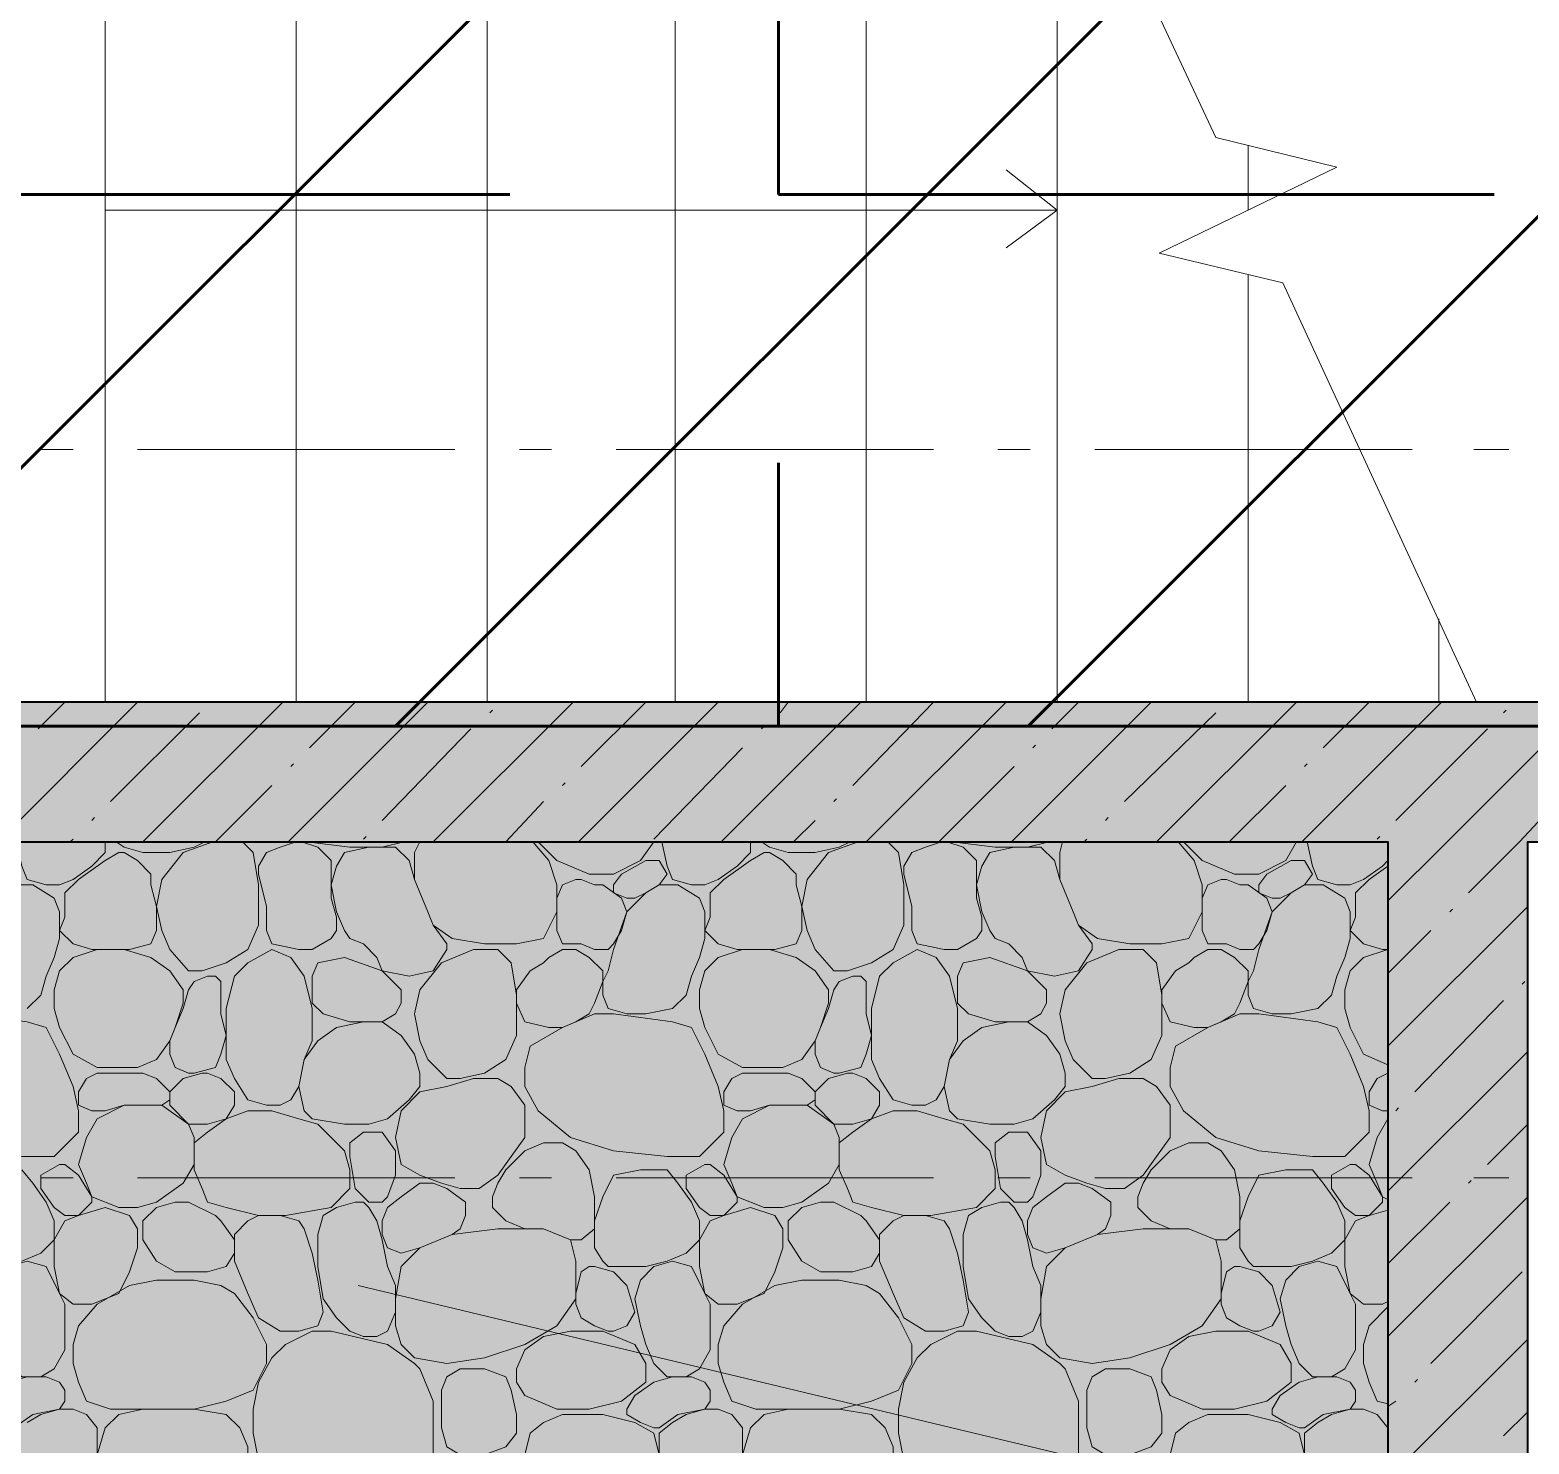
# Model space of a CAD drawing. Header units: millimetres. Extents: x -164500 to 426394, y -23753 to 102118.
# Drawn here: x -60790 to -58428, y 17157 to 19386 of the extents above; entities that cross this region are included whole.
import ezdxf

# ---------------------------------------------------------------- set-up
doc = ezdxf.new("R2010")
doc.units = ezdxf.units.MM
doc.layers.add('183 стяжка подвал', color=160, linetype='Continuous', lineweight=60)
doc.layers.add('414 скб подвал', color=160, linetype='Continuous', lineweight=60)
doc.layers.add('PDF _Геометрия', color=7, linetype='Continuous', true_color=0x1f1f1f)
doc.layers.add('PDF _Сплошная заливка', color=7, linetype='Continuous', true_color=0xffffff)
doc.linetypes.add('зигзаг', pattern='A,0.00254,-5.08,[131,ltypeshp.shx,S=5.08,R=0,X=-5.08,Y=0],-10.16,[131,ltypeshp.shx,S=5.08,R=180,X=5.08,Y=0],-5.08', length=20.32254)

msp = doc.modelspace()

# ---------------------------------------------------------------- hatches: boundary and pattern name
at = {"layer": '183 стяжка подвал'}
h = msp.add_hatch(dxfattribs=at)
h.set_pattern_fill('ANSI31', color=256, scale=222)
h.set_pattern_definition([(45, (205553.1, 26879), (-498.4042, 498.4042), [])])
h.paths.add_polyline_path([(-55566.224, 21728.394), (-61573.359, 21728.394), (-61573.359, 18288.484), (-55566.224, 18288.484)])
h.paths.add_polyline_path([(-61103.125, 19902.53), (-61103.125, 20152.475), (-57070.143, 20152.475), (-57070.143, 19902.53)], flags=16)
at = {"layer": '414 скб подвал'}
h = msp.add_hatch(dxfattribs=at)
h.set_pattern_fill('ANGLE', color=256, scale=222)
h.set_pattern_definition([(0, (205553.1, 26879), (0, 1550.67), [1127.76, -422.91]), (90, (205553.1, 26879), (-1550.67, 9e-14), [1127.76, -422.91])])
h.paths.add_polyline_path([(-55566.224, 21728.394), (-61573.359, 21728.394), (-61573.359, 18288.484), (-55566.224, 18288.484)])
h.paths.add_polyline_path([(-61103.125, 19902.53), (-61103.125, 20152.475), (-57070.143, 20152.475), (-57070.143, 19902.53)], flags=16)
at = {"layer": 'PDF _Сплошная заливка', "linetype": 'зигзаг', "transparency": 33554559}
h = msp.add_hatch(color=256, dxfattribs=at)
h.paths.add_polyline_path([(-61353.069, 16403.311), (-58650.282, 16403.311), (-58650.282, 18106.321), (-61353.069, 18106.321)])
h.paths.add_polyline_path([(-114027.763, 11933.968), (-114027.763, 14632.519), (-115730.773, 14632.519), (-115730.773, 11933.968)])

# ---------------------------------------------------------------- linework, layer by layer
at = {"layer": '183 стяжка подвал'}
msp.add_lwpolyline([(-61573.359, 18288.484), (-55566.224, 18288.484), (-55566.224, 21728.394), (-61573.359, 21728.394)], close=True, dxfattribs=at)
at = {"layer": 'PDF _Геометрия', "color": 7, "lineweight": 40}
msp.add_lwpolyline([(-63094.206, 21728.394), (-55566.224, 21728.394), (-55566.224, 18326.611), (-61353.069, 18326.611), (-61573.359, 18326.611), (-61573.359, 14191.94), (-61670.795, 14191.94), (-61670.795, 13971.65), (-61353.069, 13971.65), (-61353.069, 14191.94), (-61353.069, 16183.021), (-57650.505, 16183.021), (-57650.505, 15784.805), (-57430.215, 15784.805), (-57430.215, 16183.021), (-57430.215, 16403.311), (-58429.992, 16403.311), (-58429.992, 18106.321), (-55345.934, 18106.321), (-55345.934, 18326.611), (-55345.934, 21728.394), (-53448.052, 21728.394), (-50592.757, 21728.394)], dxfattribs=at)
at = {"layer": 'PDF _Геометрия', "color": 7, "lineweight": 9}
for points in [[(-59772.913, 18326.611), (-60069.457, 18326.611), (-60069.457, 19877.112), (-60069.457, 18326.611), (-60370.238, 18326.611), (-60671.018, 18326.611), (-60671.018, 19877.112), (-60370.238, 19877.112), (-60069.457, 19877.112), (-59772.913, 19877.112), (-59472.133, 19877.112), (-59230.661, 19877.112), (-58921.408, 19216.243), (-58730.773, 19169.643), (-59010.371, 19034.08), (-58815.5, 18987.48), (-58510.483, 18326.611), (-58569.792, 18326.611), (-58870.572, 18326.611), (-59171.352, 18326.611), (-59472.133, 18326.611)], [(-60370.238, 18326.611), (-60370.238, 19877.112)], [(-59772.913, 18326.611), (-59772.913, 19877.112)], [(-59472.133, 18326.611), (-59472.133, 19877.112)], [(-59171.352, 18326.611), (-59171.352, 19745.786)], [(-58870.572, 19101.861), (-58870.572, 19203.534)], [(-58870.572, 18326.611), (-58870.572, 19000.189)], [(-58569.792, 18326.611), (-58569.792, 18457.937)]]:
    msp.add_lwpolyline(points, close=True, dxfattribs=at)
for points in [[(-60671.018, 19877.112), (-60671.018, 18326.611)], [(-59171.352, 19101.861), (-59251.843, 19165.407)], [(-60671.018, 19101.861), (-60370.238, 19101.861), (-60069.457, 19101.861), (-59772.913, 19101.861), (-59472.133, 19101.861), (-59171.352, 19101.861), (-59251.843, 19042.553)], [(-60772.69, 18724.827), (-60721.854, 18724.827)], [(-60620.182, 18724.827), (-60120.293, 18724.827)], [(-60018.621, 18724.827), (-59967.785, 18724.827)], [(-59866.113, 18724.827), (-59366.224, 18724.827)], [(-59264.552, 18724.827), (-59213.716, 18724.827)], [(-59112.044, 18724.827), (-58612.155, 18724.827)], [(-58514.719, 18724.827), (-58459.647, 18724.827)], [(-60772.69, 17576.778), (-60721.854, 17576.778)], [(-60620.182, 17576.778), (-60120.293, 17576.778)], [(-60018.621, 17576.778), (-59967.785, 17576.778)], [(-59866.113, 17576.778), (-59366.224, 17576.778)], [(-59264.552, 17576.778), (-59213.716, 17576.778)], [(-59112.044, 17576.778), (-58612.155, 17576.778)], [(-58514.719, 17576.778), (-58459.647, 17576.778)], [(-60272.802, 17407.324), (-58294.429, 16932.854), (-58052.958, 16932.854)]]:
    msp.add_lwpolyline(points, dxfattribs=at)
at = {"layer": 'PDF _Геометрия', "lineweight": 9}
for points in [[(-60840.472, 18106.321), (-60620.182, 18326.611)], [(-60776.926, 18284.247), (-60734.563, 18326.611)], [(-60662.545, 18169.866), (-60522.746, 18309.665)], [(-60611.709, 18106.321), (-60391.419, 18326.611)], [(-60382.947, 18106.321), (-60162.657, 18326.611)], [(-60349.056, 18254.593), (-60277.038, 18326.611)], [(-60154.184, 18106.321), (-59933.894, 18326.611)], [(-60065.221, 18309.665), (-60060.984, 18313.902)], [(-59925.421, 18106.321), (-59705.132, 18326.611)], [(-59921.185, 18224.938), (-59819.513, 18326.611)], [(-59700.895, 18106.321), (-59480.605, 18326.611)], [(-59607.696, 18309.665), (-59594.987, 18326.611)], [(-59493.314, 18195.284), (-59366.224, 18326.611)], [(-59472.133, 18106.321), (-59251.843, 18326.611)], [(-59243.37, 18106.321), (-59023.08, 18326.611)], [(-59179.825, 18284.247), (-59137.462, 18326.611)], [(-59065.444, 18169.866), (-58921.408, 18309.665)], [(-59014.608, 18106.321), (-58794.318, 18326.611)], [(-58785.845, 18106.321), (-58565.555, 18326.611)], [(-58751.954, 18254.593), (-58679.937, 18326.611)], [(-58650.282, 18013.121), (-58557.083, 18106.321), (-58336.793, 18326.611)], [(-58468.119, 18309.665), (-58463.883, 18313.902)], [(-60234.675, 18140.212), (-60094.875, 18284.247)], [(-59637.35, 18284.247), (-59633.114, 18288.484)], [(-58637.573, 18140.212), (-58493.537, 18284.247)], [(-59209.479, 18254.593), (-59205.243, 18258.829)], [(-59806.804, 18110.557), (-59667.005, 18254.593)], [(-60378.71, 18224.938), (-60374.474, 18229.175)], [(-59357.751, 18106.321), (-59239.134, 18224.938)], [(-58781.609, 18224.938), (-58777.372, 18229.175)], [(-60497.328, 18106.321), (-60408.365, 18195.284)], [(-59950.84, 18195.284), (-59946.603, 18199.52)], [(-58900.226, 18106.321), (-58811.263, 18195.284)], [(-60039.803, 18106.321), (-59980.494, 18169.866)], [(-59522.969, 18169.866), (-59518.733, 18174.102)], [(-58523.192, 18025.83), (-58442.701, 18106.321), (-58383.392, 18169.866)], [(-60692.2, 18140.212), (-60687.963, 18144.448)], [(-59586.514, 18106.321), (-59552.623, 18140.212)], [(-59095.098, 18140.212), (-59090.862, 18144.448)], [(-60264.329, 18110.557), (-60260.093, 18114.793)], [(-58667.228, 18110.557), (-58662.991, 18114.793)], [(-60726.09, 18106.321), (-60721.854, 18110.557)], [(-59128.989, 18106.321), (-59124.753, 18110.557)], [(-58650.282, 17784.359), (-58429.992, 18004.649)], [(-58552.846, 17996.176), (-58548.61, 18000.412)], [(-58650.282, 17898.74), (-58582.501, 17966.521)], [(-58438.465, 17881.795), (-58434.229, 17886.031)], [(-58607.919, 17712.341), (-58468.119, 17856.377)], [(-58650.282, 17555.596), (-58429.992, 17775.886)], [(-58637.573, 17682.686), (-58633.337, 17686.923)], [(-58493.537, 17597.96), (-58429.992, 17661.505)], [(-58523.192, 17568.305), (-58518.955, 17572.542)], [(-58650.282, 17326.834), (-58429.992, 17547.123)], [(-58650.282, 17441.215), (-58552.846, 17538.651)], [(-58582.501, 17284.47), (-58438.465, 17428.506)], [(-58650.282, 17102.307), (-58429.992, 17322.597)], [(-58607.919, 17254.816), (-58603.682, 17259.052)], [(-58650.282, 17216.689), (-58637.573, 17225.161)], [(-58468.119, 17170.089), (-58429.992, 17208.216)]]:
    msp.add_lwpolyline(points, dxfattribs=at)
at = {"layer": 'PDF _Геометрия', "color": 7, "lineweight": 40}
msp.add_lwpolyline([(-61353.069, 18106.321), (-58650.282, 18106.321), (-58650.282, 16403.311), (-61353.069, 16403.311)], close=True, dxfattribs=at)
at = {"layer": 'PDF _Геометрия', "color": 7, "lineweight": 30}
msp.add_lwpolyline([(-61353.069, 16403.311), (-58650.282, 16403.311), (-58650.282, 18106.321), (-61353.069, 18106.321)], close=True, dxfattribs=at)
at = {"layer": 'PDF _Геометрия', "color": 251, "lineweight": 9, "true_color": 0x686868}
for points in [[(-60671.018, 18106.321), (-60671.018, 18097.848), (-60671.018, 18089.375), (-60692.2, 18068.194), (-60721.854, 18047.012), (-60743.036, 18038.539), (-60764.217, 18038.539), (-60793.872, 18047.012), (-60802.345, 18068.194), (-60810.817, 18106.321)], [(-60514.273, 18106.321), (-60531.219, 18097.848), (-60569.346, 18089.375), (-60611.709, 18089.375), (-60641.364, 18097.848), (-60654.073, 18106.321)], [(-60454.964, 18106.321), (-60438.019, 18089.375), (-60429.546, 18038.539), (-60429.546, 17974.994), (-60446.492, 17936.867), (-60480.382, 17915.685), (-60518.51, 17902.976), (-60531.219, 17902.976), (-60539.691, 17902.976), (-60569.346, 17936.867), (-60582.055, 17966.521), (-60590.527, 18004.649), (-60582.055, 18047.012), (-60548.164, 18089.375), (-60501.564, 18106.321)], [(-60361.765, 18106.321), (-60336.347, 18097.848), (-60315.165, 18076.666), (-60315.165, 18055.485), (-60315.165, 18017.358), (-60306.692, 17987.703), (-60306.692, 17966.521), (-60315.165, 17953.812), (-60344.819, 17936.867), (-60366.001, 17936.867), (-60408.365, 17945.34), (-60416.837, 17966.521), (-60416.837, 18004.649), (-60429.546, 18055.485), (-60429.546, 18068.194), (-60416.837, 18089.375), (-60395.656, 18097.848), (-60370.238, 18106.321)], [(-60353.292, 18106.321), (-60285.511, 18097.848), (-60234.675, 18097.848), (-60200.784, 18106.321)], [(-60175.366, 18106.321), (-60183.838, 18089.375), (-60183.838, 18047.012)], [(-60154.184, 17974.994), (-60124.53, 17953.812), (-60073.693, 17945.34), (-60022.857, 17945.34), (-59980.494, 17953.812), (-59959.312, 17996.176), (-59959.312, 18038.539), (-59972.021, 18076.666), (-59997.439, 18106.321)], [(-59988.967, 18106.321), (-59980.494, 18097.848), (-59959.312, 18076.666), (-59908.476, 18055.485), (-59870.349, 18055.485), (-59827.986, 18076.666), (-59806.804, 18106.321)], [(-59654.296, 18106.321), (-59654.296, 18097.848), (-59654.296, 18089.375), (-59675.477, 18068.194), (-59705.132, 18047.012), (-59726.313, 18038.539), (-59747.495, 18038.539), (-59777.149, 18047.012), (-59785.622, 18068.194), (-59794.095, 18106.321)], [(-59497.551, 18106.321), (-59514.496, 18097.848), (-59552.623, 18089.375), (-59594.987, 18089.375), (-59624.641, 18097.848), (-59637.35, 18106.321)], [(-59438.242, 18106.321), (-59421.297, 18089.375), (-59412.824, 18038.539), (-59412.824, 17974.994), (-59429.769, 17936.867), (-59463.66, 17915.685), (-59501.787, 17902.976), (-59514.496, 17902.976), (-59522.969, 17902.976), (-59552.623, 17936.867), (-59565.332, 17966.521), (-59573.805, 18004.649), (-59565.332, 18047.012), (-59531.442, 18089.375), (-59484.842, 18106.321)], [(-59345.042, 18106.321), (-59319.624, 18097.848), (-59298.443, 18076.666), (-59298.443, 18055.485), (-59298.443, 18017.358), (-59289.97, 17987.703), (-59289.97, 17966.521), (-59298.443, 17953.812), (-59328.097, 17936.867), (-59349.279, 17936.867), (-59391.642, 17945.34), (-59400.115, 17966.521), (-59400.115, 18004.649), (-59412.824, 18055.485), (-59412.824, 18068.194), (-59400.115, 18089.375), (-59378.933, 18097.848), (-59353.515, 18106.321)], [(-59336.57, 18106.321), (-59268.788, 18097.848), (-59217.952, 18097.848), (-59184.061, 18106.321)], [(-59162.88, 18106.321), (-59167.116, 18089.375), (-59167.116, 18047.012)], [(-59137.462, 17974.994), (-59107.807, 17953.812), (-59056.971, 17945.34), (-59006.135, 17945.34), (-58963.772, 17953.812), (-58942.59, 17996.176), (-58942.59, 18038.539), (-58955.299, 18076.666), (-58980.717, 18106.321)], [(-58972.244, 18106.321), (-58963.772, 18097.848), (-58942.59, 18076.666), (-58891.754, 18055.485), (-58853.627, 18055.485), (-58811.263, 18076.666), (-58794.318, 18106.321)], [(-58650.282, 18076.666), (-58658.755, 18068.194), (-58688.409, 18047.012), (-58709.591, 18038.539), (-58730.773, 18038.539), (-58760.427, 18047.012), (-58768.9, 18068.194), (-58777.372, 18106.321)], [(-58650.282, 18068.194), (-58679.937, 18047.012), (-58701.118, 18025.83), (-58701.118, 17987.703), (-58709.591, 17966.521), (-58688.409, 17945.34), (-58658.755, 17936.867), (-58650.282, 17936.867), (-58688.409, 17924.158), (-58709.591, 17902.976), (-58718.064, 17873.322), (-58718.064, 17843.667), (-58709.591, 17814.013), (-58688.409, 17771.65), (-58650.282, 17754.704)], [(-60793.872, 17843.667), (-60772.69, 17864.849), (-60764.217, 17894.504), (-60751.508, 17924.158), (-60743.036, 17953.812), (-60743.036, 17996.176), (-60751.508, 18017.358), (-60785.399, 18038.539), (-60815.054, 18038.539)], [(-60560.873, 17814.013), (-60569.346, 17792.831), (-60590.527, 17763.177), (-60620.182, 17750.468), (-60683.727, 17750.468), (-60721.854, 17771.65), (-60743.036, 17814.013), (-60751.508, 17843.667), (-60751.508, 17873.322), (-60743.036, 17902.976), (-60721.854, 17924.158), (-60683.727, 17936.867), (-60641.364, 17936.867), (-60599, 17924.158), (-60569.346, 17902.976), (-60548.164, 17873.322), (-60548.164, 17852.14), (-60560.873, 17814.013), (-60548.164, 17843.667), (-60539.691, 17873.322), (-60531.219, 17886.031), (-60510.037, 17894.504), (-60497.328, 17894.504), (-60488.855, 17886.031), (-60488.855, 17835.195), (-60480.382, 17801.304), (-60488.855, 17771.65), (-60497.328, 17750.468), (-60531.219, 17741.995), (-60539.691, 17741.995), (-60560.873, 17750.468), (-60569.346, 17771.65), (-60569.346, 17792.831)], [(-60366.001, 17720.814), (-60378.71, 17699.632), (-60395.656, 17691.159), (-60416.837, 17691.159), (-60446.492, 17699.632), (-60467.673, 17733.523), (-60480.382, 17763.177), (-60480.382, 17792.831), (-60480.382, 17843.667), (-60467.673, 17894.504), (-60446.492, 17915.685), (-60408.365, 17936.867), (-60378.71, 17924.158), (-60357.529, 17894.504), (-60344.819, 17843.667), (-60344.819, 17792.831), (-60357.529, 17763.177)], [(-60031.33, 17945.34), (-60073.693, 17945.34)], [(-59544.151, 17814.013), (-59552.623, 17792.831), (-59573.805, 17763.177), (-59603.459, 17750.468), (-59667.005, 17750.468), (-59705.132, 17771.65), (-59726.313, 17814.013), (-59734.786, 17843.667), (-59734.786, 17873.322), (-59726.313, 17902.976), (-59705.132, 17924.158), (-59667.005, 17936.867), (-59624.641, 17936.867), (-59582.278, 17924.158), (-59552.623, 17902.976), (-59531.442, 17873.322), (-59531.442, 17852.14), (-59544.151, 17814.013), (-59531.442, 17843.667), (-59522.969, 17873.322), (-59514.496, 17886.031), (-59493.314, 17894.504), (-59480.605, 17894.504), (-59472.133, 17886.031), (-59472.133, 17835.195), (-59463.66, 17801.304), (-59472.133, 17771.65), (-59480.605, 17750.468), (-59514.496, 17741.995), (-59522.969, 17741.995), (-59544.151, 17750.468), (-59552.623, 17771.65), (-59552.623, 17792.831)], [(-59349.279, 17720.814), (-59361.988, 17699.632), (-59378.933, 17691.159), (-59400.115, 17691.159), (-59429.769, 17699.632), (-59450.951, 17733.523), (-59463.66, 17763.177), (-59463.66, 17792.831), (-59463.66, 17843.667), (-59450.951, 17894.504), (-59429.769, 17915.685), (-59391.642, 17936.867), (-59361.988, 17924.158), (-59340.806, 17894.504), (-59328.097, 17843.667), (-59328.097, 17792.831), (-59340.806, 17763.177)], [(-59014.608, 17945.34), (-59056.971, 17945.34)], [(-60344.819, 17669.977), (-60357.529, 17682.686), (-60366.001, 17720.814), (-60357.529, 17763.177), (-60336.347, 17792.831), (-60306.692, 17814.013), (-60264.329, 17822.486), (-60234.675, 17822.486), (-60205.02, 17801.304), (-60183.838, 17771.65), (-60175.366, 17741.995), (-60175.366, 17720.814), (-60192.311, 17699.632), (-60226.202, 17669.977), (-60255.856, 17661.505), (-60293.983, 17661.505), (-60344.819, 17669.977), (-60293.983, 17661.505)], [(-59328.097, 17669.977), (-59340.806, 17682.686), (-59349.279, 17720.814), (-59340.806, 17763.177), (-59319.624, 17792.831), (-59289.97, 17814.013), (-59247.607, 17822.486), (-59217.952, 17822.486), (-59188.298, 17801.304), (-59167.116, 17771.65), (-59158.643, 17741.995), (-59158.643, 17720.814), (-59175.589, 17699.632), (-59209.479, 17669.977), (-59239.134, 17661.505), (-59277.261, 17661.505), (-59328.097, 17669.977), (-59277.261, 17661.505)], [(-60569.346, 17712.341), (-60590.527, 17733.523), (-60611.709, 17741.995), (-60649.836, 17741.995), (-60683.727, 17741.995), (-60700.672, 17733.523), (-60713.381, 17712.341), (-60713.381, 17691.159), (-60692.2, 17682.686), (-60671.018, 17682.686), (-60641.364, 17691.159), (-60582.055, 17691.159), (-60569.346, 17699.632)], [(-59552.623, 17712.341), (-59573.805, 17733.523), (-59594.987, 17741.995), (-59633.114, 17741.995), (-59667.005, 17741.995), (-59683.95, 17733.523), (-59696.659, 17712.341), (-59696.659, 17691.159), (-59675.477, 17682.686), (-59654.296, 17682.686), (-59624.641, 17691.159), (-59565.332, 17691.159), (-59552.623, 17699.632)], [(-58650.282, 17741.995), (-58667.228, 17733.523), (-58679.937, 17712.341), (-58679.937, 17691.159), (-58658.755, 17682.686), (-58650.282, 17682.686)], [(-58650.282, 17542.887), (-58658.755, 17547.123), (-58667.228, 17568.305), (-58679.937, 17597.96), (-58667.228, 17640.323), (-58650.282, 17669.977)], [(-59900.003, 17487.815), (-59900.003, 17517.469), (-59900.003, 17547.123), (-59908.476, 17589.487), (-59929.658, 17619.141), (-59950.84, 17631.85), (-59980.494, 17631.85), (-60010.148, 17619.141), (-60031.33, 17597.96), (-60039.803, 17589.487), (-60052.512, 17568.305), (-60060.984, 17547.123), (-60060.984, 17530.178), (-60039.803, 17508.996), (-60010.148, 17496.287)], [(-58883.281, 17487.815), (-58883.281, 17517.469), (-58883.281, 17547.123), (-58891.754, 17589.487), (-58912.935, 17619.141), (-58934.117, 17631.85), (-58963.772, 17631.85), (-58993.426, 17619.141), (-59014.608, 17597.96), (-59023.08, 17589.487), (-59035.789, 17568.305), (-59044.262, 17547.123), (-59044.262, 17530.178), (-59023.08, 17508.996), (-58993.426, 17496.287)], [(-60802.345, 17589.487), (-60785.399, 17568.305), (-60764.217, 17538.651), (-60751.508, 17508.996), (-60751.508, 17479.342), (-60751.508, 17436.979), (-60743.036, 17394.615), (-60721.854, 17377.67), (-60692.2, 17377.67), (-60649.836, 17394.615), (-60632.891, 17428.506), (-60620.182, 17466.633), (-60620.182, 17496.287), (-60632.891, 17517.469), (-60671.018, 17530.178), (-60713.381, 17517.469), (-60734.563, 17517.469), (-60751.508, 17530.178), (-60772.69, 17559.832), (-60772.69, 17581.014), (-60743.036, 17597.96), (-60734.563, 17597.96), (-60713.381, 17581.014), (-60692.2, 17547.123), (-60692.2, 17538.651), (-60713.381, 17517.469), (-60734.563, 17508.996), (-60751.508, 17479.342), (-60772.69, 17458.16), (-60802.345, 17445.451)], [(-58650.282, 17381.906), (-58658.755, 17377.67), (-58688.409, 17377.67), (-58709.591, 17394.615), (-58718.064, 17436.979), (-58718.064, 17479.342), (-58718.064, 17508.996), (-58730.773, 17538.651), (-58751.954, 17568.305), (-58768.9, 17589.487), (-58811.263, 17589.487), (-58853.627, 17581.014), (-58870.572, 17547.123), (-58883.281, 17508.996), (-58883.281, 17466.633), (-58870.572, 17445.451), (-58862.099, 17436.979), (-58819.736, 17436.979), (-58802.79, 17436.979), (-58768.9, 17445.451), (-58739.245, 17458.16), (-58718.064, 17479.342), (-58701.118, 17508.996), (-58679.937, 17517.469), (-58650.282, 17525.942)], [(-59938.131, 17479.342), (-59980.494, 17496.287), (-60052.512, 17496.287), (-60124.53, 17487.815), (-60111.821, 17496.287), (-60103.348, 17517.469), (-60103.348, 17538.651), (-60133.002, 17559.832), (-60154.184, 17568.305), (-60175.366, 17568.305), (-60205.02, 17547.123), (-60226.202, 17530.178), (-60234.675, 17508.996), (-60234.675, 17487.815), (-60226.202, 17466.633), (-60205.02, 17458.16), (-60175.366, 17466.633), (-60124.53, 17487.815)], [(-58921.408, 17479.342), (-58963.772, 17496.287), (-59035.789, 17496.287), (-59107.807, 17487.815), (-59095.098, 17496.287), (-59086.625, 17517.469), (-59086.625, 17538.651), (-59116.28, 17559.832), (-59137.462, 17568.305), (-59158.643, 17568.305), (-59188.298, 17547.123), (-59209.479, 17530.178), (-59217.952, 17508.996), (-59217.952, 17487.815), (-59209.479, 17466.633), (-59188.298, 17458.16), (-59158.643, 17466.633), (-59107.807, 17487.815)], [(-60336.347, 17436.979), (-60336.347, 17479.342)], [(-59900.003, 17496.287), (-59921.185, 17479.342), (-59938.131, 17479.342), (-59929.658, 17445.451), (-59929.658, 17386.142), (-59959.312, 17343.779), (-60010.148, 17314.125), (-60073.693, 17292.943), (-60133.002, 17284.47), (-60183.838, 17292.943), (-60205.02, 17314.125), (-60213.493, 17343.779), (-60213.493, 17386.142), (-60205.02, 17436.979), (-60175.366, 17466.633)], [(-59319.624, 17436.979), (-59319.624, 17479.342)], [(-58883.281, 17496.287), (-58904.463, 17479.342), (-58921.408, 17479.342), (-58912.935, 17445.451), (-58912.935, 17386.142), (-58942.59, 17343.779), (-58993.426, 17314.125), (-59056.971, 17292.943), (-59116.28, 17284.47), (-59167.116, 17292.943), (-59188.298, 17314.125), (-59196.77, 17343.779), (-59196.77, 17386.142), (-59188.298, 17436.979), (-59158.643, 17466.633)], [(-58650.282, 17220.925), (-58667.228, 17225.161), (-58679.937, 17254.816), (-58688.409, 17284.47), (-58688.409, 17314.125), (-58679.937, 17343.779), (-58650.282, 17373.433)], [(-60793.872, 17030.29), (-60764.217, 17021.817), (-60743.036, 17021.817), (-60721.854, 17030.29), (-60692.2, 17051.471), (-60671.018, 17072.653), (-60671.018, 17081.126), (-60671.018, 17089.598), (-60683.727, 17140.434), (-60683.727, 17182.798), (-60700.672, 17203.98), (-60721.854, 17212.452), (-60743.036, 17212.452), (-60772.69, 17203.98), (-60793.872, 17191.271)], [(-60531.219, 17212.452), (-60480.382, 17203.98), (-60459.201, 17182.798), (-60446.492, 17153.144), (-60446.492, 17131.962), (-60467.673, 17110.78), (-60510.037, 17089.598), (-60531.219, 17081.126), (-60569.346, 17072.653), (-60611.709, 17072.653), (-60641.364, 17081.126), (-60671.018, 17102.307), (-60683.727, 17140.434), (-60671.018, 17182.798), (-60649.836, 17203.98), (-60611.709, 17212.452), (-60548.164, 17212.452)], [(-59667.005, 17140.434), (-59667.005, 17182.798), (-59683.95, 17203.98), (-59705.132, 17212.452), (-59726.313, 17212.452), (-59755.968, 17203.98), (-59777.149, 17191.271), (-59798.331, 17174.325), (-59798.331, 17140.434), (-59806.804, 17174.325), (-59836.458, 17191.271), (-59887.294, 17203.98), (-59921.185, 17203.98), (-59950.84, 17203.98), (-59980.494, 17191.271), (-60001.676, 17174.325), (-60010.148, 17140.434)], [(-59514.496, 17212.452), (-59463.66, 17203.98), (-59442.478, 17182.798), (-59429.769, 17153.144), (-59429.769, 17131.962), (-59450.951, 17110.78), (-59493.314, 17089.598), (-59514.496, 17081.126), (-59552.623, 17072.653), (-59594.987, 17072.653), (-59624.641, 17081.126), (-59654.296, 17102.307), (-59667.005, 17140.434), (-59654.296, 17182.798), (-59633.114, 17203.98), (-59594.987, 17212.452), (-59531.442, 17212.452)], [(-58650.282, 17182.798), (-58667.228, 17203.98), (-58688.409, 17212.452), (-58709.591, 17212.452), (-58739.245, 17203.98), (-58760.427, 17191.271), (-58781.609, 17174.325), (-58781.609, 17140.434), (-58790.081, 17174.325), (-58819.736, 17191.271), (-58870.572, 17203.98), (-58904.463, 17203.98), (-58934.117, 17203.98), (-58963.772, 17191.271), (-58984.953, 17174.325), (-58993.426, 17140.434), (-58984.953, 17102.307), (-58963.772, 17081.126), (-58942.59, 17059.944), (-58891.754, 17038.762), (-58853.627, 17038.762), (-58811.263, 17059.944), (-58790.081, 17089.598), (-58781.609, 17110.78)]]:
    msp.add_lwpolyline(points, dxfattribs=at)
for points in [[(-60264.329, 17945.34), (-60243.147, 17924.158), (-60234.675, 17902.976), (-60192.311, 17894.504), (-60154.184, 17902.976), (-60133.002, 17936.867), (-60133.002, 17945.34), (-60154.184, 17974.994), (-60162.657, 17996.176), (-60183.838, 18047.012), (-60192.311, 18076.666), (-60213.493, 18097.848), (-60255.856, 18097.848), (-60293.983, 18089.375), (-60306.692, 18068.194), (-60315.165, 18038.539), (-60306.692, 17996.176), (-60293.983, 17966.521), (-60285.511, 17953.812)], [(-59247.607, 17945.34), (-59226.425, 17924.158), (-59217.952, 17902.976), (-59175.589, 17894.504), (-59137.462, 17902.976), (-59116.28, 17936.867), (-59116.28, 17945.34), (-59137.462, 17974.994), (-59145.934, 17996.176), (-59167.116, 18047.012), (-59175.589, 18076.666), (-59196.77, 18097.848), (-59239.134, 18097.848), (-59277.261, 18089.375), (-59289.97, 18068.194), (-59298.443, 18038.539), (-59289.97, 17996.176), (-59277.261, 17966.521), (-59268.788, 17953.812)], [(-60671.018, 18076.666), (-60713.381, 18047.012), (-60734.563, 18025.83), (-60734.563, 17987.703), (-60743.036, 17966.521), (-60721.854, 17945.34), (-60692.2, 17936.867), (-60671.018, 17936.867), (-60632.891, 17936.867), (-60599, 17945.34), (-60590.527, 17966.521), (-60590.527, 18004.649), (-60599, 18038.539), (-60599, 18055.485), (-60620.182, 18076.666), (-60641.364, 18089.375), (-60649.836, 18089.375)], [(-59798.331, 18038.539), (-59819.513, 18025.83), (-59836.458, 18017.358), (-59849.167, 18017.358), (-59870.349, 18025.83), (-59870.349, 18038.539), (-59857.64, 18055.485), (-59819.513, 18076.666), (-59798.331, 18076.666), (-59785.622, 18055.485)], [(-59654.296, 18076.666), (-59696.659, 18047.012), (-59717.841, 18025.83), (-59717.841, 17987.703), (-59726.313, 17966.521), (-59705.132, 17945.34), (-59675.477, 17936.867), (-59654.296, 17936.867), (-59616.168, 17936.867), (-59582.278, 17945.34), (-59573.805, 17966.521), (-59573.805, 18004.649), (-59582.278, 18038.539), (-59582.278, 18055.485), (-59603.459, 18076.666), (-59624.641, 18089.375), (-59633.114, 18089.375)], [(-58781.609, 18038.539), (-58802.79, 18025.83), (-58819.736, 18017.358), (-58832.445, 18017.358), (-58853.627, 18025.83), (-58853.627, 18038.539), (-58840.918, 18055.485), (-58802.79, 18076.666), (-58781.609, 18076.666), (-58768.9, 18055.485)], [(-59734.786, 17924.158), (-59726.313, 17953.812), (-59726.313, 17996.176), (-59734.786, 18017.358), (-59768.677, 18038.539), (-59798.331, 18038.539), (-59819.513, 18025.83), (-59849.167, 17996.176), (-59857.64, 18017.358), (-59887.294, 18038.539), (-59900.003, 18038.539), (-59921.185, 18047.012), (-59929.658, 18047.012), (-59950.84, 18038.539), (-59959.312, 18017.358), (-59959.312, 17996.176), (-59959.312, 17966.521), (-59950.84, 17945.34), (-59921.185, 17945.34), (-59900.003, 17936.867), (-59887.294, 17936.867), (-59878.822, 17936.867), (-59870.349, 17945.34), (-59857.64, 17966.521), (-59849.167, 17996.176), (-59870.349, 17936.867), (-59878.822, 17902.976), (-59887.294, 17886.031), (-59887.294, 17864.849), (-59878.822, 17843.667), (-59849.167, 17835.195), (-59819.513, 17835.195), (-59777.149, 17843.667), (-59755.968, 17864.849), (-59747.495, 17894.504)], [(-58718.064, 17924.158), (-58709.591, 17953.812), (-58709.591, 17996.176), (-58718.064, 18017.358), (-58751.954, 18038.539), (-58781.609, 18038.539), (-58802.79, 18025.83), (-58832.445, 17996.176), (-58840.918, 18017.358), (-58870.572, 18038.539), (-58883.281, 18038.539), (-58904.463, 18047.012), (-58912.935, 18047.012), (-58934.117, 18038.539), (-58942.59, 18017.358), (-58942.59, 17996.176), (-58942.59, 17966.521), (-58934.117, 17945.34), (-58904.463, 17945.34), (-58883.281, 17936.867), (-58870.572, 17936.867), (-58862.099, 17936.867), (-58853.627, 17945.34), (-58840.918, 17966.521), (-58832.445, 17996.176), (-58853.627, 17936.867), (-58862.099, 17902.976), (-58870.572, 17886.031), (-58870.572, 17864.849), (-58862.099, 17843.667), (-58832.445, 17835.195), (-58802.79, 17835.195), (-58760.427, 17843.667), (-58739.245, 17864.849), (-58730.773, 17894.504)], [(-60162.657, 17763.177), (-60175.366, 17792.831), (-60183.838, 17835.195), (-60175.366, 17873.322), (-60141.475, 17915.685), (-60090.639, 17936.867), (-60052.512, 17936.867), (-60031.33, 17915.685), (-60022.857, 17864.849), (-60022.857, 17801.304), (-60039.803, 17763.177), (-60073.693, 17741.995), (-60111.821, 17733.523), (-60124.53, 17733.523), (-60133.002, 17733.523)], [(-59929.658, 17822.486), (-59950.84, 17814.013), (-59972.021, 17814.013), (-60010.148, 17822.486), (-60022.857, 17852.14), (-60022.857, 17873.322), (-60001.676, 17902.976), (-59980.494, 17915.685), (-59972.021, 17924.158), (-59950.84, 17936.867), (-59929.658, 17936.867), (-59908.476, 17924.158), (-59887.294, 17902.976), (-59887.294, 17886.031), (-59900.003, 17852.14), (-59908.476, 17835.195)], [(-59145.934, 17763.177), (-59158.643, 17792.831), (-59167.116, 17835.195), (-59158.643, 17873.322), (-59124.753, 17915.685), (-59073.916, 17936.867), (-59035.789, 17936.867), (-59014.608, 17915.685), (-59006.135, 17864.849), (-59006.135, 17801.304), (-59023.08, 17763.177), (-59056.971, 17741.995), (-59095.098, 17733.523), (-59107.807, 17733.523), (-59116.28, 17733.523)], [(-58912.935, 17822.486), (-58934.117, 17814.013), (-58955.299, 17814.013), (-58993.426, 17822.486), (-59006.135, 17852.14), (-59006.135, 17873.322), (-58984.953, 17902.976), (-58963.772, 17915.685), (-58955.299, 17924.158), (-58934.117, 17936.867), (-58912.935, 17936.867), (-58891.754, 17924.158), (-58870.572, 17902.976), (-58870.572, 17886.031), (-58883.281, 17852.14), (-58891.754, 17835.195)], [(-60234.675, 17902.976), (-60205.02, 17873.322), (-60205.02, 17852.14), (-60213.493, 17835.195), (-60234.675, 17822.486), (-60285.511, 17822.486), (-60327.874, 17835.195), (-60344.819, 17852.14), (-60344.819, 17894.504), (-60336.347, 17915.685), (-60293.983, 17924.158)], [(-59217.952, 17902.976), (-59188.298, 17873.322), (-59188.298, 17852.14), (-59196.77, 17835.195), (-59217.952, 17822.486), (-59268.788, 17822.486), (-59311.152, 17835.195), (-59328.097, 17852.14), (-59328.097, 17894.504), (-59319.624, 17915.685), (-59277.261, 17924.158)], [(-61026.871, 17750.468), (-61026.871, 17720.814), (-61005.689, 17682.686), (-60954.853, 17640.323), (-60887.071, 17619.141), (-60802.345, 17610.669), (-60751.508, 17610.669), (-60713.381, 17648.796), (-60713.381, 17682.686), (-60721.854, 17720.814), (-60743.036, 17771.65), (-60764.217, 17814.013), (-60793.872, 17822.486), (-60887.071, 17835.195), (-60916.726, 17835.195), (-60967.562, 17814.013), (-61018.398, 17784.359)], [(-60010.148, 17750.468), (-60010.148, 17720.814), (-59988.967, 17682.686), (-59938.131, 17640.323), (-59870.349, 17619.141), (-59785.622, 17610.669), (-59734.786, 17610.669), (-59696.659, 17648.796), (-59696.659, 17682.686), (-59705.132, 17720.814), (-59726.313, 17771.65), (-59747.495, 17814.013), (-59777.149, 17822.486), (-59870.349, 17835.195), (-59900.003, 17835.195), (-59950.84, 17814.013), (-60001.676, 17784.359)], [(-58993.426, 17750.468), (-58993.426, 17720.814), (-58972.244, 17682.686), (-58921.408, 17640.323), (-58853.627, 17619.141), (-58768.9, 17610.669), (-58718.064, 17610.669), (-58679.937, 17648.796), (-58679.937, 17682.686), (-58688.409, 17720.814), (-58709.591, 17771.65), (-58730.773, 17814.013), (-58760.427, 17822.486), (-58853.627, 17835.195), (-58883.281, 17835.195), (-58934.117, 17814.013), (-58984.953, 17784.359)], [(-60510.037, 17741.995), (-60518.51, 17741.995), (-60548.164, 17733.523), (-60569.346, 17712.341), (-60569.346, 17691.159), (-60539.691, 17661.505), (-60510.037, 17661.505), (-60480.382, 17669.977), (-60467.673, 17691.159), (-60467.673, 17712.341), (-60488.855, 17733.523)], [(-59493.314, 17741.995), (-59501.787, 17741.995), (-59531.442, 17733.523), (-59552.623, 17712.341), (-59552.623, 17691.159), (-59522.969, 17661.505), (-59493.314, 17661.505), (-59463.66, 17669.977), (-59450.951, 17691.159), (-59450.951, 17712.341), (-59472.133, 17733.523)], [(-60175.366, 17712.341), (-60133.002, 17720.814), (-60090.639, 17733.523), (-60052.512, 17733.523), (-60031.33, 17720.814), (-60010.148, 17691.159), (-60010.148, 17669.977), (-60010.148, 17640.323), (-60031.33, 17610.669), (-60052.512, 17581.014), (-60082.166, 17559.832), (-60111.821, 17559.832), (-60141.475, 17568.305), (-60175.366, 17581.014), (-60205.02, 17597.96), (-60213.493, 17640.323), (-60205.02, 17682.686)], [(-59158.643, 17712.341), (-59116.28, 17720.814), (-59073.916, 17733.523), (-59035.789, 17733.523), (-59014.608, 17720.814), (-58993.426, 17691.159), (-58993.426, 17669.977), (-58993.426, 17640.323), (-59014.608, 17610.669), (-59035.789, 17581.014), (-59065.444, 17559.832), (-59095.098, 17559.832), (-59124.753, 17568.305), (-59158.643, 17581.014), (-59188.298, 17597.96), (-59196.77, 17640.323), (-59188.298, 17682.686)], [(-60692.2, 17547.123), (-60700.672, 17568.305), (-60713.381, 17597.96), (-60700.672, 17640.323), (-60683.727, 17669.977), (-60641.364, 17691.159), (-60582.055, 17691.159), (-60539.691, 17661.505), (-60531.219, 17640.323), (-60531.219, 17597.96), (-60548.164, 17568.305), (-60590.527, 17538.651), (-60620.182, 17530.178), (-60649.836, 17530.178)], [(-59675.477, 17547.123), (-59683.95, 17568.305), (-59696.659, 17597.96), (-59683.95, 17640.323), (-59667.005, 17669.977), (-59624.641, 17691.159), (-59565.332, 17691.159), (-59522.969, 17661.505), (-59514.496, 17640.323), (-59514.496, 17597.96), (-59531.442, 17568.305), (-59573.805, 17538.651), (-59603.459, 17530.178), (-59633.114, 17530.178)], [(-60510.037, 17538.651), (-60518.51, 17559.832), (-60531.219, 17589.487), (-60531.219, 17631.85), (-60510.037, 17648.796), (-60480.382, 17669.977), (-60446.492, 17682.686), (-60408.365, 17682.686), (-60366.001, 17669.977), (-60336.347, 17661.505), (-60293.983, 17619.141), (-60285.511, 17589.487), (-60285.511, 17559.832), (-60315.165, 17530.178), (-60387.183, 17517.469), (-60429.546, 17517.469), (-60480.382, 17530.178)], [(-59493.314, 17538.651), (-59501.787, 17559.832), (-59514.496, 17589.487), (-59514.496, 17631.85), (-59493.314, 17648.796), (-59463.66, 17669.977), (-59429.769, 17682.686), (-59391.642, 17682.686), (-59349.279, 17669.977), (-59319.624, 17661.505), (-59277.261, 17619.141), (-59268.788, 17589.487), (-59268.788, 17559.832), (-59298.443, 17530.178), (-59370.461, 17517.469), (-59412.824, 17517.469), (-59463.66, 17530.178)], [(-60264.329, 17648.796), (-60285.511, 17631.85), (-60285.511, 17610.669), (-60277.038, 17559.832), (-60255.856, 17538.651), (-60234.675, 17538.651), (-60226.202, 17547.123), (-60213.493, 17581.014), (-60213.493, 17619.141), (-60234.675, 17648.796)], [(-59247.607, 17648.796), (-59268.788, 17631.85), (-59268.788, 17610.669), (-59260.316, 17559.832), (-59239.134, 17538.651), (-59217.952, 17538.651), (-59209.479, 17547.123), (-59196.77, 17581.014), (-59196.77, 17619.141), (-59217.952, 17648.796)], [(-59900.003, 17508.996), (-59887.294, 17547.123), (-59870.349, 17581.014), (-59827.986, 17589.487), (-59785.622, 17589.487), (-59768.677, 17568.305), (-59747.495, 17538.651), (-59734.786, 17508.996), (-59734.786, 17479.342), (-59734.786, 17436.979), (-59726.313, 17394.615), (-59705.132, 17377.67), (-59675.477, 17377.67), (-59633.114, 17394.615), (-59616.168, 17428.506), (-59603.459, 17466.633), (-59603.459, 17496.287), (-59616.168, 17517.469), (-59654.296, 17530.178), (-59696.659, 17517.469), (-59717.841, 17517.469), (-59734.786, 17530.178), (-59755.968, 17559.832), (-59755.968, 17581.014), (-59726.313, 17597.96), (-59717.841, 17597.96), (-59696.659, 17581.014), (-59675.477, 17547.123), (-59675.477, 17538.651), (-59696.659, 17517.469), (-59717.841, 17508.996), (-59734.786, 17479.342), (-59755.968, 17458.16), (-59785.622, 17445.451), (-59819.513, 17436.979), (-59836.458, 17436.979), (-59878.822, 17436.979), (-59887.294, 17445.451), (-59900.003, 17466.633)], [(-58658.755, 17547.123), (-58658.755, 17538.651), (-58679.937, 17517.469), (-58701.118, 17517.469), (-58718.064, 17530.178), (-58739.245, 17559.832), (-58739.245, 17581.014), (-58709.591, 17597.96), (-58701.118, 17597.96), (-58679.937, 17581.014)], [(-60539.691, 17538.651), (-60560.873, 17538.651), (-60590.527, 17530.178), (-60611.709, 17508.996), (-60611.709, 17479.342), (-60590.527, 17445.451), (-60560.873, 17428.506), (-60510.037, 17428.506), (-60480.382, 17436.979), (-60467.673, 17458.16), (-60467.673, 17479.342), (-60488.855, 17508.996), (-60497.328, 17517.469)], [(-60277.038, 17538.651), (-60264.329, 17538.651), (-60255.856, 17530.178), (-60243.147, 17508.996), (-60234.675, 17479.342), (-60226.202, 17436.979), (-60213.493, 17407.324), (-60213.493, 17364.961), (-60226.202, 17335.306), (-60243.147, 17326.834), (-60264.329, 17326.834), (-60285.511, 17335.306), (-60306.692, 17356.488), (-60327.874, 17386.142), (-60336.347, 17436.979), (-60336.347, 17487.815), (-60327.874, 17517.469), (-60306.692, 17530.178)], [(-59522.969, 17538.651), (-59544.151, 17538.651), (-59573.805, 17530.178), (-59594.987, 17508.996), (-59594.987, 17479.342), (-59573.805, 17445.451), (-59544.151, 17428.506), (-59493.314, 17428.506), (-59463.66, 17436.979), (-59450.951, 17458.16), (-59450.951, 17479.342), (-59472.133, 17508.996), (-59480.605, 17517.469)], [(-59260.316, 17538.651), (-59247.607, 17538.651), (-59239.134, 17530.178), (-59226.425, 17508.996), (-59217.952, 17479.342), (-59209.479, 17436.979), (-59196.77, 17407.324), (-59196.77, 17364.961), (-59209.479, 17335.306), (-59226.425, 17326.834), (-59247.607, 17326.834), (-59268.788, 17335.306), (-59289.97, 17356.488), (-59311.152, 17386.142), (-59319.624, 17436.979), (-59319.624, 17487.815), (-59311.152, 17517.469), (-59289.97, 17530.178)], [(-60344.819, 17458.16), (-60336.347, 17415.797), (-60327.874, 17364.961), (-60336.347, 17343.779), (-60366.001, 17335.306), (-60395.656, 17335.306), (-60429.546, 17356.488), (-60446.492, 17394.615), (-60467.673, 17445.451), (-60467.673, 17487.815), (-60446.492, 17508.996), (-60429.546, 17517.469), (-60395.656, 17517.469), (-60366.001, 17508.996), (-60357.529, 17496.287)], [(-59328.097, 17458.16), (-59319.624, 17415.797), (-59311.152, 17364.961), (-59319.624, 17343.779), (-59349.279, 17335.306), (-59378.933, 17335.306), (-59412.824, 17356.488), (-59429.769, 17394.615), (-59450.951, 17445.451), (-59450.951, 17487.815), (-59429.769, 17508.996), (-59412.824, 17517.469), (-59378.933, 17517.469), (-59349.279, 17508.996), (-59340.806, 17496.287)], [(-60743.036, 17394.615), (-60734.563, 17377.67), (-60734.563, 17343.779), (-60734.563, 17305.652), (-60751.508, 17275.997), (-60772.69, 17263.288), (-60802.345, 17263.288), (-60823.526, 17284.47), (-60836.235, 17314.125), (-60844.708, 17343.779), (-60853.181, 17386.142), (-60844.708, 17415.797), (-60823.526, 17436.979), (-60793.872, 17445.451), (-60764.217, 17436.979)], [(-59870.349, 17428.506), (-59900.003, 17436.979), (-59908.476, 17436.979), (-59921.185, 17428.506), (-59929.658, 17394.615), (-59929.658, 17377.67), (-59921.185, 17356.488), (-59900.003, 17343.779), (-59878.822, 17335.306), (-59870.349, 17335.306), (-59849.167, 17343.779), (-59836.458, 17364.961), (-59849.167, 17407.324)], [(-59726.313, 17394.615), (-59717.841, 17377.67), (-59717.841, 17343.779), (-59717.841, 17305.652), (-59734.786, 17275.997), (-59755.968, 17263.288), (-59785.622, 17263.288), (-59806.804, 17284.47), (-59819.513, 17314.125), (-59827.986, 17343.779), (-59836.458, 17386.142), (-59827.986, 17415.797), (-59806.804, 17436.979), (-59777.149, 17445.451), (-59747.495, 17436.979)], [(-58853.627, 17428.506), (-58883.281, 17436.979), (-58891.754, 17436.979), (-58904.463, 17428.506), (-58912.935, 17394.615), (-58912.935, 17377.67), (-58904.463, 17356.488), (-58883.281, 17343.779), (-58862.099, 17335.306), (-58853.627, 17335.306), (-58832.445, 17343.779), (-58819.736, 17364.961), (-58832.445, 17407.324)], [(-58709.591, 17394.615), (-58701.118, 17377.67), (-58701.118, 17343.779), (-58701.118, 17305.652), (-58718.064, 17275.997), (-58739.245, 17263.288), (-58768.9, 17263.288), (-58790.081, 17284.47), (-58802.79, 17314.125), (-58811.263, 17343.779), (-58819.736, 17386.142), (-58811.263, 17415.797), (-58790.081, 17436.979), (-58760.427, 17445.451), (-58730.773, 17436.979)], [(-60662.545, 17212.452), (-60700.672, 17225.161), (-60713.381, 17254.816), (-60721.854, 17284.47), (-60721.854, 17314.125), (-60713.381, 17343.779), (-60683.727, 17377.67), (-60632.891, 17407.324), (-60590.527, 17415.797), (-60531.219, 17415.797), (-60488.855, 17407.324), (-60467.673, 17394.615), (-60438.019, 17356.488), (-60416.837, 17314.125), (-60416.837, 17284.47), (-60438.019, 17242.107), (-60480.382, 17225.161), (-60531.219, 17212.452), (-60590.527, 17212.452)], [(-59645.823, 17212.452), (-59683.95, 17225.161), (-59696.659, 17254.816), (-59705.132, 17284.47), (-59705.132, 17314.125), (-59696.659, 17343.779), (-59667.005, 17377.67), (-59616.168, 17407.324), (-59573.805, 17415.797), (-59514.496, 17415.797), (-59472.133, 17407.324), (-59450.951, 17394.615), (-59421.297, 17356.488), (-59400.115, 17314.125), (-59400.115, 17284.47), (-59421.297, 17242.107), (-59463.66, 17225.161), (-59514.496, 17212.452), (-59573.805, 17212.452)], [(-60285.511, 17081.126), (-60366.001, 17089.598), (-60408.365, 17110.78), (-60429.546, 17131.962), (-60438.019, 17174.325), (-60438.019, 17212.452), (-60429.546, 17254.816), (-60408.365, 17292.943), (-60387.183, 17314.125), (-60344.819, 17335.306), (-60315.165, 17335.306), (-60226.202, 17314.125), (-60183.838, 17284.47), (-60175.366, 17275.997), (-60154.184, 17225.161), (-60154.184, 17182.798), (-60154.184, 17140.434), (-60162.657, 17110.78), (-60192.311, 17089.598), (-60234.675, 17081.126)], [(-60022.857, 17254.816), (-60010.148, 17233.634), (-59988.967, 17225.161), (-59959.312, 17212.452), (-59908.476, 17212.452), (-59857.64, 17225.161), (-59819.513, 17254.816), (-59819.513, 17284.47), (-59836.458, 17314.125), (-59887.294, 17335.306), (-59938.131, 17335.306), (-59980.494, 17326.834), (-60010.148, 17305.652), (-60022.857, 17275.997)], [(-59268.788, 17081.126), (-59349.279, 17089.598), (-59391.642, 17110.78), (-59412.824, 17131.962), (-59421.297, 17174.325), (-59421.297, 17212.452), (-59412.824, 17254.816), (-59391.642, 17292.943), (-59370.461, 17314.125), (-59328.097, 17335.306), (-59298.443, 17335.306), (-59209.479, 17314.125), (-59167.116, 17284.47), (-59158.643, 17275.997), (-59137.462, 17225.161), (-59137.462, 17182.798), (-59137.462, 17140.434), (-59145.934, 17110.78), (-59175.589, 17089.598), (-59217.952, 17081.126)], [(-59006.135, 17254.816), (-58993.426, 17233.634), (-58972.244, 17225.161), (-58942.59, 17212.452), (-58891.754, 17212.452), (-58840.918, 17225.161), (-58802.79, 17254.816), (-58802.79, 17284.47), (-58819.736, 17314.125), (-58870.572, 17335.306), (-58921.408, 17335.306), (-58963.772, 17326.834), (-58993.426, 17305.652), (-59006.135, 17275.997)], [(-60141.475, 17182.798), (-60133.002, 17153.144), (-60111.821, 17140.434), (-60073.693, 17140.434), (-60039.803, 17153.144), (-60022.857, 17174.325), (-60022.857, 17203.98), (-60031.33, 17242.107), (-60039.803, 17263.288), (-60073.693, 17275.997), (-60111.821, 17275.997), (-60133.002, 17263.288), (-60141.475, 17242.107)], [(-59124.753, 17182.798), (-59116.28, 17153.144), (-59095.098, 17140.434), (-59056.971, 17140.434), (-59023.08, 17153.144), (-59006.135, 17174.325), (-59006.135, 17203.98), (-59014.608, 17242.107), (-59023.08, 17263.288), (-59056.971, 17275.997), (-59095.098, 17275.997), (-59116.28, 17263.288), (-59124.753, 17242.107)], [(-60853.181, 17233.634), (-60865.89, 17212.452), (-60865.89, 17203.98), (-60844.708, 17191.271), (-60823.526, 17182.798), (-60815.054, 17182.798), (-60785.399, 17203.98), (-60743.036, 17212.452), (-60734.563, 17225.161), (-60734.563, 17242.107), (-60743.036, 17254.816), (-60764.217, 17263.288), (-60793.872, 17263.288), (-60823.526, 17254.816)], [(-59836.458, 17233.634), (-59849.167, 17212.452), (-59849.167, 17203.98), (-59827.986, 17191.271), (-59806.804, 17182.798), (-59798.331, 17182.798), (-59768.677, 17203.98), (-59726.313, 17212.452), (-59717.841, 17225.161), (-59717.841, 17242.107), (-59726.313, 17254.816), (-59747.495, 17263.288), (-59777.149, 17263.288), (-59806.804, 17254.816)], [(-58819.736, 17233.634), (-58832.445, 17212.452), (-58832.445, 17203.98), (-58811.263, 17191.271), (-58790.081, 17182.798), (-58781.609, 17182.798), (-58751.954, 17203.98), (-58709.591, 17212.452), (-58701.118, 17225.161), (-58701.118, 17242.107), (-58709.591, 17254.816), (-58730.773, 17263.288), (-58760.427, 17263.288), (-58790.081, 17254.816)]]:
    msp.add_lwpolyline(points, close=True, dxfattribs=at)
at = {"layer": 'PDF _Сплошная заливка', "linetype": 'зигзаг', "lineweight": 5, "transparency": 33554559}
for points in [[(-61353.069, 18326.611), (-61353.069, 18106.321), (-55345.934, 18326.611), (-55345.934, 18106.321)], [(-58650.282, 18106.321), (-58650.282, 16403.311), (-58430.009, 18106.321), (-58430.009, 16403.311)]]:
    msp.add_solid(points, dxfattribs=at)

doc.saveas('drawing.dxf')
